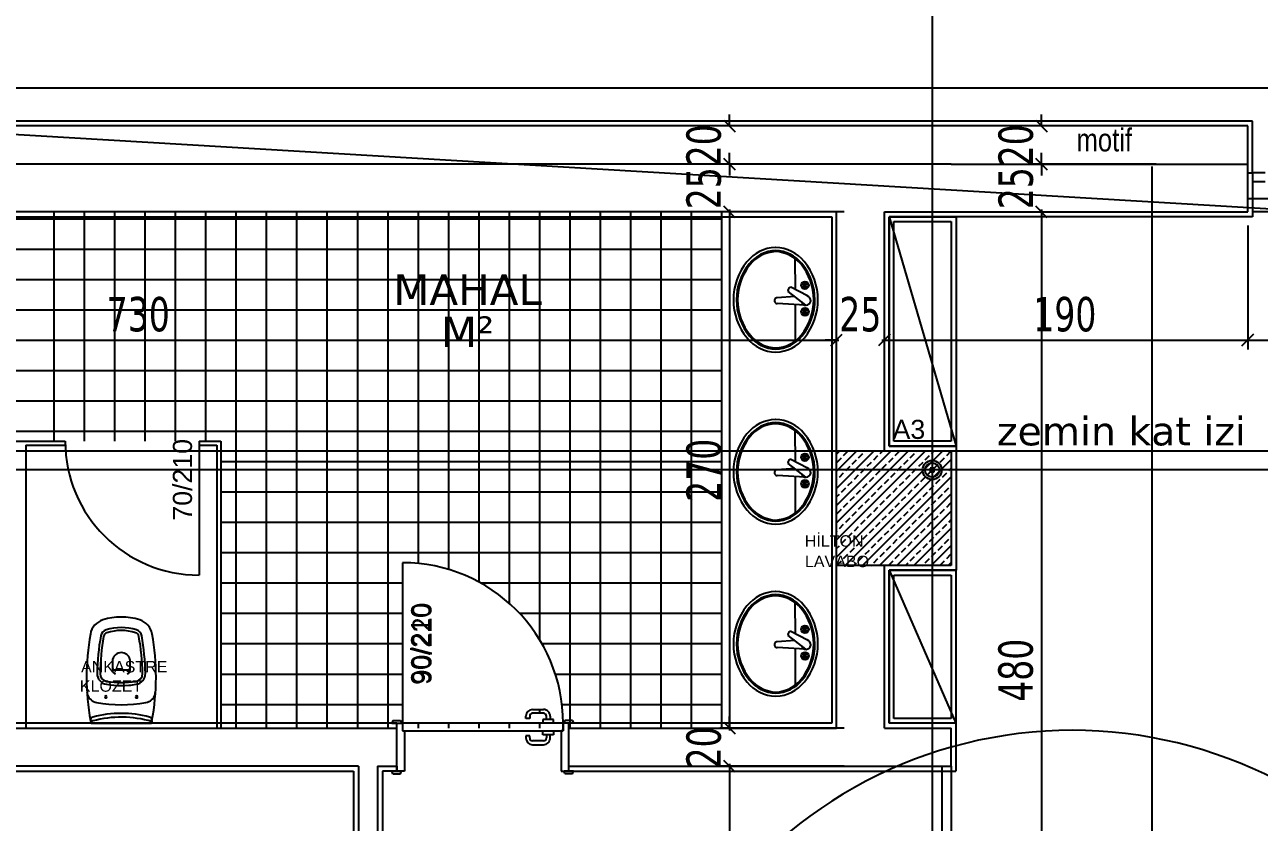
# Model space of a CAD drawing. Header units: millimetres. Extents: x 43168.9 to 43194.6, y -25545.1 to -25543.4.
# Drawn here: x 43177.534 to 43177.6631, y -25543.8768 to -25543.7933 of the extents above; entities that cross this region are included whole.
import ezdxf
from ezdxf.enums import TextEntityAlignment as Align

# ---------------------------------------------------------------- set-up
doc = ezdxf.new("R2010")
doc.units = ezdxf.units.MM
doc.header["$LTSCALE"] = 200
for name, pattern in [('DASHDOT', [1, 0.5, -0.25, 0, -0.25]), ('DASHDOT2', [0.5, 0.25, -0.125, 0, -0.125]), ('HIDDEN2', [0.1875, 0.125, -0.0625])]:
    doc.linetypes.add(name, pattern=pattern)
for name, color, linetype in [('ahsap-mal_sgh', 44, 'Continuous'), ('aks_sgh', 5, 'DASHDOT2'), ('cam_sgh', 1, 'Continuous'), ('dograma_sgh', 43, 'Continuous'), ('duv_sgh', 4, 'Continuous'), ('gor-3_sgh', 191, 'Continuous'), ('gor-4_sgh', 17, 'Continuous'), ('izd.tas.alt_sgh', 214, 'HIDDEN2'), ('kesitcizgisi_sgh', 22, 'Continuous'), ('kolon-b.a_sgh', 6, 'Continuous'), ('olcuic_sgh', 183, 'Continuous'), ('poz_sgh', 12, 'Continuous'), ('siva_sgh', 145, 'Continuous'), ('tarama-betonarme_sgh', 223, 'Continuous'), ('tarama-zemin_sgh', 197, 'Continuous'), ('tefris_sgh', 146, 'Continuous'), ('yapi-yaklasma_sgh', 41, 'DASHDOT'), ('yazi-genel_sgh', 7, 'Continuous'), ('yazi-merdi_sgh', 9, 'Continuous')]:
    doc.layers.add(name, color=color, linetype=linetype)
doc.styles.add('1-200', font='arial.ttf', dxfattribs={"height": 60})
doc.styles.add('dim', font='VERDANA.TTF', dxfattribs={"width": 0.7})
doc.styles.add('text1', font='VERDANA.TTF')
doc.styles.add('text2', font='arial.ttf')

msp = doc.modelspace()

# ---------------------------------------------------------------- hatches: boundary and pattern name
h = msp.add_hatch(color=256)
edge = h.paths.add_edge_path()
edge.add_arc((43177.6288790417, -25543.83991939969), 0.001, 0, 360)
edge = h.paths.add_edge_path(flags=16)
edge.add_arc((43177.6288790417, -25543.83991939969), 0.00075, 0, 360)

# ---------------------------------------------------------------- linework, layer by layer
at = {"color": 0, "linetype": 'ByBlock', "lineweight": -2}
for p, q in [((43177.60708504685, -25543.80331939969), (43177.60828504685, -25543.80451939969)), ((43177.63971962262, -25543.80331939969), (43177.64091962262, -25543.80451939969)), ((43177.60828504685, -25543.80851939969), (43177.60708504685, -25543.80731939969)), ((43177.60708504685, -25543.80731939969), (43177.60828504685, -25543.80851939969)), ((43177.64091962262, -25543.80851939969), (43177.63971962262, -25543.80731939969)), ((43177.63971962262, -25543.80731939969), (43177.64091962262, -25543.80851939969)), ((43177.60828504685, -25543.81351939969), (43177.60708504685, -25543.81231939969)), ((43177.60828504685, -25543.81351939969), (43177.60708504685, -25543.81231939969)), ((43177.64091962262, -25543.81351939969), (43177.63971962262, -25543.81231939969)), ((43177.64091962262, -25543.81351939969), (43177.63971962262, -25543.81231939969)), ((43177.61827904171, -25543.82692160917), (43177.61947904171, -25543.82572160917)), ((43177.61827904171, -25543.82692160917), (43177.61947904171, -25543.82572160917)), ((43177.62447851209, -25543.82572160917), (43177.62327851209, -25543.82692160917)), ((43177.62447851209, -25543.82572160917), (43177.62327851209, -25543.82692160917)), ((43177.66127849217, -25543.82692160917), (43177.66247849217, -25543.82572160917)), ((43177.66247849217, -25543.82572160917), (43177.66127849217, -25543.82692160917)), ((43177.6290790417, -25543.83971939969), (43177.62867904171, -25543.83971939969)), ((43177.62867904171, -25543.83971939969), (43177.62867904171, -25543.84011939969)), ((43177.62894975238, -25543.83984868901), (43177.62880833103, -25543.83999011037)), ((43177.62894975238, -25543.83999011037), (43177.62880833103, -25543.83984868901)), ((43177.6290790417, -25543.84011939969), (43177.6290790417, -25543.83971939969)), ((43177.62867904171, -25543.84011939969), (43177.6290790417, -25543.84011939969)), ((43177.60708504685, -25543.86631939969), (43177.60828504685, -25543.86751939969)), ((43177.60708504685, -25543.86631939969), (43177.60828504685, -25543.86751939969)), ((43177.60828504685, -25543.87151939969), (43177.60708504685, -25543.87031939969)), ((43177.60828504685, -25543.87151939969), (43177.60708504685, -25543.87031939969))]:
    msp.add_line(p, q, dxfattribs=at)
at = {"color": 0}
for p, q in [((43177.61456886913, -25543.82105482806), (43177.61456155071, -25543.81781560509)), ((43177.6145033729, -25543.82176799277), (43177.61268267696, -25543.82189350493)), ((43177.61566369481, -25543.82267447481), (43177.6138258716, -25543.82123768714)), ((43177.61583141184, -25543.82171259138), (43177.61408909859, -25543.82080487576)), ((43177.6155856699, -25543.82267836698), (43177.61268403255, -25543.8224935034)), ((43177.61458094517, -25543.82639982743), (43177.61457239137, -25543.82261381091)), ((43177.61456886913, -25543.83905482806), (43177.61456155071, -25543.83581560509)), ((43177.6145033729, -25543.83976799277), (43177.61268267696, -25543.83989350493)), ((43177.61566369481, -25543.84067447481), (43177.6138258716, -25543.83923768714)), ((43177.61583141184, -25543.83971259138), (43177.61408909859, -25543.83880487576)), ((43177.6155856699, -25543.84067836698), (43177.61268403255, -25543.8404935034)), ((43177.61458094517, -25543.84439982743), (43177.61457239137, -25543.84061381091)), ((43177.61456886913, -25543.85705482806), (43177.61456155071, -25543.85381560509)), ((43177.6145033729, -25543.85776799277), (43177.61268267696, -25543.85789350493)), ((43177.61566369481, -25543.85867447481), (43177.6138258716, -25543.85723768714)), ((43177.61583141184, -25543.85771259138), (43177.61408909859, -25543.85680487576)), ((43177.6155856699, -25543.85867836698), (43177.61268403255, -25543.8584935034)), ((43177.61458094517, -25543.86239982743), (43177.61457239137, -25543.85861381091))]:
    msp.add_line(p, q, dxfattribs=at)
at = {"color": 0, "linetype": 'Continuous'}
for p, q in [((43177.54316762548, -25543.85973623457), (43177.54316762548, -25543.86094583457)), ((43177.54498202548, -25543.85973623457), (43177.54498202548, -25543.86094583457)), ((43177.54316762548, -25543.86084503457), (43177.54498202548, -25543.86084503457)), ((43177.54091216548, -25543.86641015457), (43177.54724481885, -25543.86641015457))]:
    msp.add_line(p, q, dxfattribs=at)
at = {"color": 0}
for centre, radius in [((43177.61557335302, -25543.82058902033), 0.0003999999999999999), ((43177.61557336418, -25543.82059395941), 0.00012439710618346), ((43177.61557963118, -25543.82336781058), 0.0003999999999999999), ((43177.6155835999, -25543.82337272114), 0.00012439710618346), ((43177.61557335302, -25543.83858902033), 0.0003999999999999999), ((43177.61557336418, -25543.83859395941), 0.00012439710618346), ((43177.61557963118, -25543.84136781058), 0.0003999999999999999), ((43177.6155835999, -25543.84137272114), 0.00012439710618346), ((43177.61557335302, -25543.85658902033), 0.0003999999999999999), ((43177.61557336418, -25543.85659395941), 0.00012439710618346), ((43177.61557963118, -25543.85936781058), 0.0003999999999999999), ((43177.6155835999, -25543.85937272114), 0.00012439710618346)]:
    msp.add_circle(centre, radius, dxfattribs=at)
at = {"color": 0, "linetype": 'Continuous', "lineweight": -2}
for radius in [0.001, 0.00075]:
    msp.add_circle((43177.6288790417, -25543.83991939969), radius, dxfattribs=at)
at = {"color": 0}
for centre, radius, start, end in [((43177.61265225047, -25543.82067906822), 0.004049800000000042, 92.34144846815191, 141.0254493116323), ((43177.61236439121, -25543.82067971858), 0.004049800000000196, 39.23344902604195, 87.91744892275713), ((43177.61236439121, -25543.82067971858), 0.004049800000000196, 39.23344902604195, 87.91744892275713), ((43177.61265225047, -25543.82067906822), 0.003729800000000142, 92.34144846815191, 141.0374485130349), ((43177.61265225047, -25543.82067906822), 0.003609800000000368, 92.4144489425547, 141.0414486837131), ((43177.61236439121, -25543.82067971858), 0.003729799999999996, 39.22144891144489, 87.91744892275713), ((43177.61236439121, -25543.82067971858), 0.003609800000000158, 39.21744894451481, 87.84444887202177), ((43177.61439522357, -25543.82210811395), 0.006303700000000025, 140.8924481706946, 180.1294491598119), ((43177.61439522357, -25543.82210811395), 0.005983699999999953, 140.8924481706946, 180.1294491598119), ((43177.61439522357, -25543.82210811395), 0.005863699999999879, 140.8924481706946, 180.1294491598119), ((43177.61062787319, -25543.82211662559), 0.005863680000000023, 0.1294491598119359, 39.36644884608541), ((43177.61062787319, -25543.82211662559), 0.00598367999999993, 0.1294491598119359, 39.36644884608541), ((43177.61062787319, -25543.82211662559), 0.00630367999999993, 0.1294491598119359, 39.36644884608541), ((43177.61537362108, -25543.82070788947), 0.0002299507936827259, 59.99192556043507, 150.5591996478084), ((43177.61568638537, -25543.82039142524), 0.0002299507936863471, 119.6996974594217, 210.6818776873972), ((43177.61545942897, -25543.82039193801), 0.0002299507936865124, 329.5770206721867, 60.55920055542649), ((43177.61577362005, -25543.82070698575), 0.0002299507936834118, 29.6996983647158, 120.2669726766437), ((43177.61410378835, -25543.82111026008), 0.0003057374255369491, 92.75394875847647, 204.6318366495053), ((43177.61537310831, -25543.82048093307), 0.0002299507936830513, 209.6996983647158, 299.1727794599041), ((43177.61568011333, -25543.82218672309), 0.0005000000000000007, 194.2419070007854, 73.73305435689988), ((43177.61568728909, -25543.82079142422), 0.0002299507936839769, 151.504049280144, 240.5592005554265), ((43177.61546033269, -25543.82079193699), 0.0002299507936837746, 299.6996974594217, 28.75484834267048), ((43177.61577310729, -25543.82048002935), 0.0002299507936838005, 241.0861183972154, 330.5591996478084), ((43177.61439522357, -25543.82210811395), 0.006303680000000212, 180.1294491598119, 219.3664488460854), ((43177.61439522357, -25543.82210811395), 0.006303680000000212, 180.1294491598119, 219.3664488460854), ((43177.61439522357, -25543.82210811395), 0.00598367999999993, 180.1294491598119, 219.3664488460854), ((43177.61439522357, -25543.82210811395), 0.005863680000000023, 180.1294491598119, 219.3664488460854), ((43177.61268335475, -25543.82219350417), 0.0002999999999999998, 90.12944811996509, 270.1294481199652), ((43177.61062787319, -25543.82211662559), 0.005863680000000021, 320.8924481706946, 0.1294491598119359), ((43177.61062787319, -25543.82211662559), 0.005983680000000094, 320.8924481706946, 0.1294491598119359), ((43177.61569267383, -25543.82317477208), 0.0002299507936846747, 119.6996974594217, 208.7548483426704), ((43177.61062787319, -25543.82211662559), 0.0063036799999998, 320.8924481706946, 0.1294491598119359), ((43177.61546571743, -25543.82317528485), 0.0002299507936848985, 331.504049280144, 60.55920055542649), ((43177.61537989924, -25543.82348667972), 0.0002299507936829976, 61.08611839721542, 150.5591996478084), ((43177.61537938647, -25543.82325972332), 0.000229950793684276, 209.6996983647158, 300.2669726766437), ((43177.61569357755, -25543.82357477106), 0.0002299507936844641, 149.5770206721868, 240.5592005554265), ((43177.61546662115, -25543.82357528383), 0.0002299507936846248, 299.6996974594217, 30.68187768739717), ((43177.61577938545, -25543.8232588196), 0.0002299507936852562, 239.991925560435, 330.5591996478084), ((43177.61577989822, -25543.823485776), 0.0002299507936828297, 29.6996983647158, 119.1727794599041), ((43177.61265872556, -25543.82354502091), 0.004049800000000196, 219.2334490260419, 267.9174489227572), ((43177.61265872556, -25543.82354502091), 0.004049800000000196, 219.2334490260419, 267.9174489227572), ((43177.61265872556, -25543.82354502091), 0.003729799999999996, 219.2214489114449, 267.9174489227572), ((43177.61265872556, -25543.82354502091), 0.003609800000000158, 219.2174489445148, 267.8444488720218), ((43177.61237086629, -25543.82354567127), 0.003609800000000086, 272.4144489425547, 321.0414486837131), ((43177.61237086629, -25543.82354567127), 0.003729800000000142, 272.3414484681519, 321.0374485130349), ((43177.61237086629, -25543.82354567127), 0.004049800000000324, 272.3414484681519, 321.0254493116323), ((43177.61237086629, -25543.82354567127), 0.004049800000000324, 272.3414484681519, 321.0254493116323), ((43177.61265225047, -25543.83867906822), 0.004049800000000042, 92.34144846815191, 141.0254493116323), ((43177.61236439121, -25543.83867971858), 0.004049800000000196, 39.23344902604195, 87.91744892275713), ((43177.61236439121, -25543.83867971858), 0.004049800000000196, 39.23344902604195, 87.91744892275713), ((43177.61265225047, -25543.83867906822), 0.003729800000000142, 92.34144846815191, 141.0374485130349), ((43177.61265225047, -25543.83867906822), 0.003609800000000368, 92.4144489425547, 141.0414486837131), ((43177.61236439121, -25543.83867971858), 0.003729799999999996, 39.22144891144489, 87.91744892275713), ((43177.61236439121, -25543.83867971858), 0.003609800000000158, 39.21744894451481, 87.84444887202177), ((43177.61439522357, -25543.84010811395), 0.006303700000000025, 140.8924481706946, 180.1294491598119), ((43177.61439522357, -25543.84010811395), 0.005983699999999953, 140.8924481706946, 180.1294491598119), ((43177.61439522357, -25543.84010811395), 0.005863699999999879, 140.8924481706946, 180.1294491598119), ((43177.61062787319, -25543.84011662559), 0.005863680000000023, 0.1294491598119359, 39.36644884608541), ((43177.61062787319, -25543.84011662559), 0.00598367999999993, 0.1294491598119359, 39.36644884608541), ((43177.61062787319, -25543.84011662559), 0.00630367999999993, 0.1294491598119359, 39.36644884608541), ((43177.61537362108, -25543.83870788947), 0.0002299507936827259, 59.99192556043507, 150.5591996478084), ((43177.61537310831, -25543.83848093307), 0.0002299507936830513, 209.6996983647158, 299.1727794599041), ((43177.61568638537, -25543.83839142524), 0.0002299507936863471, 119.6996974594217, 210.6818776873972), ((43177.61545942897, -25543.83839193801), 0.0002299507936865124, 329.5770206721867, 60.55920055542649), ((43177.61577362005, -25543.83870698575), 0.0002299507936834118, 29.6996983647158, 120.2669726766437), ((43177.61577310729, -25543.83848002935), 0.0002299507936838005, 241.0861183972154, 330.5591996478084), ((43177.61268335475, -25543.84019350417), 0.0002999999999999998, 90.12944811996509, 270.1294481199652), ((43177.61410378835, -25543.83911026008), 0.0003057374255369491, 92.75394875847647, 204.6318366495053), ((43177.61568011333, -25543.84018672309), 0.0005000000000000007, 194.2419070007854, 73.73305435689988), ((43177.61568728909, -25543.83879142422), 0.0002299507936839769, 151.504049280144, 240.5592005554265), ((43177.61546033269, -25543.83879193699), 0.0002299507936837746, 299.6996974594217, 28.75484834267048), ((43177.61439522357, -25543.84010811395), 0.006303680000000212, 180.1294491598119, 219.3664488460854), ((43177.61439522357, -25543.84010811395), 0.006303680000000212, 180.1294491598119, 219.3664488460854), ((43177.61439522357, -25543.84010811395), 0.00598367999999993, 180.1294491598119, 219.3664488460854), ((43177.61439522357, -25543.84010811395), 0.005863680000000023, 180.1294491598119, 219.3664488460854), ((43177.61062787319, -25543.84011662559), 0.005863680000000021, 320.8924481706946, 0.1294491598119359), ((43177.61062787319, -25543.84011662559), 0.005983680000000094, 320.8924481706946, 0.1294491598119359), ((43177.61569267383, -25543.84117477208), 0.0002299507936846747, 119.6996974594217, 208.7548483426704), ((43177.61062787319, -25543.84011662559), 0.0063036799999998, 320.8924481706946, 0.1294491598119359), ((43177.61546571743, -25543.84117528485), 0.0002299507936848985, 331.504049280144, 60.55920055542649), ((43177.61537989924, -25543.84148667972), 0.0002299507936829976, 61.08611839721542, 150.5591996478084), ((43177.61537938647, -25543.84125972332), 0.000229950793684276, 209.6996983647158, 300.2669726766437), ((43177.61569357755, -25543.84157477106), 0.0002299507936844641, 149.5770206721868, 240.5592005554265), ((43177.61546662115, -25543.84157528383), 0.0002299507936846248, 299.6996974594217, 30.68187768739717), ((43177.61577938545, -25543.8412588196), 0.0002299507936852562, 239.991925560435, 330.5591996478084), ((43177.61577989822, -25543.841485776), 0.0002299507936828297, 29.6996983647158, 119.1727794599041), ((43177.61265872556, -25543.84154502091), 0.004049800000000196, 219.2334490260419, 267.9174489227572), ((43177.61265872556, -25543.84154502091), 0.004049800000000196, 219.2334490260419, 267.9174489227572), ((43177.61265872556, -25543.84154502091), 0.003729799999999996, 219.2214489114449, 267.9174489227572), ((43177.61265872556, -25543.84154502091), 0.003609800000000158, 219.2174489445148, 267.8444488720218), ((43177.61237086629, -25543.84154567127), 0.003609800000000086, 272.4144489425547, 321.0414486837131), ((43177.61237086629, -25543.84154567127), 0.003729800000000142, 272.3414484681519, 321.0374485130349), ((43177.61237086629, -25543.84154567127), 0.004049800000000324, 272.3414484681519, 321.0254493116323), ((43177.61237086629, -25543.84154567127), 0.004049800000000324, 272.3414484681519, 321.0254493116323), ((43177.61265225047, -25543.85667906822), 0.004049800000000042, 92.34144846815191, 141.0254493116323), ((43177.61236439121, -25543.85667971858), 0.004049800000000196, 39.23344902604195, 87.91744892275713), ((43177.61236439121, -25543.85667971858), 0.004049800000000196, 39.23344902604195, 87.91744892275713), ((43177.61265225047, -25543.85667906822), 0.003729800000000142, 92.34144846815191, 141.0374485130349), ((43177.61265225047, -25543.85667906822), 0.003609800000000368, 92.4144489425547, 141.0414486837131), ((43177.61236439121, -25543.85667971858), 0.003729799999999996, 39.22144891144489, 87.91744892275713), ((43177.61236439121, -25543.85667971858), 0.003609800000000158, 39.21744894451481, 87.84444887202177), ((43177.61062787319, -25543.85811662559), 0.00630367999999993, 0.1294491598119359, 39.36644884608541), ((43177.61439522357, -25543.85810811395), 0.006303700000000025, 140.8924481706946, 180.1294491598119), ((43177.61439522357, -25543.85810811395), 0.005983699999999953, 140.8924481706946, 180.1294491598119), ((43177.61439522357, -25543.85810811395), 0.005863699999999879, 140.8924481706946, 180.1294491598119), ((43177.61062787319, -25543.85811662559), 0.005863680000000023, 0.1294491598119359, 39.36644884608541), ((43177.61062787319, -25543.85811662559), 0.00598367999999993, 0.1294491598119359, 39.36644884608541), ((43177.61537362108, -25543.85670788947), 0.0002299507936827259, 59.99192556043507, 150.5591996478084), ((43177.61537310831, -25543.85648093307), 0.0002299507936830513, 209.6996983647158, 299.1727794599041), ((43177.61568638537, -25543.85639142524), 0.0002299507936863471, 119.6996974594217, 210.6818776873972), ((43177.61568728909, -25543.85679142422), 0.0002299507936839769, 151.504049280144, 240.5592005554265), ((43177.61545942897, -25543.85639193801), 0.0002299507936865124, 329.5770206721867, 60.55920055542649), ((43177.61546033269, -25543.85679193699), 0.0002299507936837746, 299.6996974594217, 28.75484834267048), ((43177.61577362005, -25543.85670698575), 0.0002299507936834118, 29.6996983647158, 120.2669726766437), ((43177.61577310729, -25543.85648002935), 0.0002299507936838005, 241.0861183972154, 330.5591996478084), ((43177.61268335475, -25543.85819350417), 0.0002999999999999998, 90.12944811996509, 270.1294481199652), ((43177.61410378835, -25543.85711026008), 0.0003057374255369491, 92.75394875847647, 204.6318366495053), ((43177.61568011333, -25543.85818672309), 0.0005000000000000007, 194.2419070007854, 73.73305435689988), ((43177.61439522357, -25543.85810811395), 0.006303680000000212, 180.1294491598119, 219.3664488460854), ((43177.61439522357, -25543.85810811395), 0.006303680000000212, 180.1294491598119, 219.3664488460854), ((43177.61439522357, -25543.85810811395), 0.00598367999999993, 180.1294491598119, 219.3664488460854), ((43177.61439522357, -25543.85810811395), 0.005863680000000023, 180.1294491598119, 219.3664488460854), ((43177.61062787319, -25543.85811662559), 0.005863680000000021, 320.8924481706946, 0.1294491598119359), ((43177.61537989924, -25543.85948667972), 0.0002299507936829976, 61.08611839721542, 150.5591996478084), ((43177.61062787319, -25543.85811662559), 0.005983680000000094, 320.8924481706946, 0.1294491598119359), ((43177.61569267383, -25543.85917477208), 0.0002299507936846747, 119.6996974594217, 208.7548483426704), ((43177.61062787319, -25543.85811662559), 0.0063036799999998, 320.8924481706946, 0.1294491598119359), ((43177.61546571743, -25543.85917528485), 0.0002299507936848985, 331.504049280144, 60.55920055542649), ((43177.61577989822, -25543.859485776), 0.0002299507936828297, 29.6996983647158, 119.1727794599041), ((43177.61537938647, -25543.85925972332), 0.000229950793684276, 209.6996983647158, 300.2669726766437), ((43177.61569357755, -25543.85957477106), 0.0002299507936844641, 149.5770206721868, 240.5592005554265), ((43177.61546662115, -25543.85957528383), 0.0002299507936846248, 299.6996974594217, 30.68187768739717), ((43177.61577938545, -25543.8592588196), 0.0002299507936852562, 239.991925560435, 330.5591996478084), ((43177.61265872556, -25543.85954502091), 0.003609800000000158, 219.2174489445148, 267.8444488720218), ((43177.61237086629, -25543.85954567127), 0.003609800000000086, 272.4144489425547, 321.0414486837131), ((43177.61265872556, -25543.85954502091), 0.004049800000000196, 219.2334490260419, 267.9174489227572), ((43177.61265872556, -25543.85954502091), 0.004049800000000196, 219.2334490260419, 267.9174489227572), ((43177.61265872556, -25543.85954502091), 0.003729799999999996, 219.2214489114449, 267.9174489227572), ((43177.61237086629, -25543.85954567127), 0.003729800000000142, 272.3414484681519, 321.0374485130349), ((43177.61237086629, -25543.85954567127), 0.004049800000000324, 272.3414484681519, 321.0254493116323), ((43177.61237086629, -25543.85954567127), 0.004049800000000324, 272.3414484681519, 321.0254493116323)]:
    msp.add_arc(centre, radius, start, end, dxfattribs=at)
at = {"color": 0, "linetype": 'Continuous'}
for centre, radius, start, end in [((43177.54407482548, -25543.86165249457), 0.006351460000000001, 72.3488296842807, 107.6511703157193), ((43177.54272966548, -25543.85742509457), 0.0019152, 107.6511703157193, 169.7388938313445), ((43177.54272966548, -25543.85742509457), 0.0008064000000000001, 107.6511703157193, 169.7388938313445), ((43177.54407482548, -25543.86165249457), 0.005242660000000001, 72.3488296842807, 107.6511703157193), ((43177.54542000548, -25543.85742509457), 0.0008064000000000001, 10.26110616865548, 72.3488296842807), ((43177.54542000548, -25543.85742509457), 0.0019152, 10.26110616865548, 72.3488296842807), ((43177.56568602548, -25543.86158087457), 0.02524468, 169.7388938313445, 190.4550879234587), ((43177.56568602548, -25543.86158087457), 0.02413588000000001, 169.7388938313445, 179.1167887146018), ((43177.56568602548, -25543.86158087457), 0.02383348, 169.7388938313445, 179.1167887146018), ((43177.54272966548, -25543.85742509457), 0.000504, 107.6511703157193, 169.7388938313445), ((43177.54407482548, -25543.86165249457), 0.00494026, 72.3488296842807, 107.6511703157193), ((43177.54542000548, -25543.85742509457), 0.000504, 10.26110616865548, 72.3488296842807), ((43177.52246364548, -25543.86158087457), 0.02383348, 0.8832112853981974, 10.26110616865548), ((43177.52246364548, -25543.86158087457), 0.02413588000000001, 0.8832112853981974, 10.26110616865548), ((43177.52246364548, -25543.86158087457), 0.02524468, 349.5449120765413, 10.26110616865548), ((43177.54407482548, -25543.85996663457), 0.000936, 14.250033162787, 165.749966837213), ((43177.54268182549, -25543.86122623457), 0.00112896, 179.1167887146018, 261.5721288573596), ((43177.54268182549, -25543.86122623457), 0.00082656, 179.1167887146018, 261.5721288573596), ((43177.54336922548, -25543.86064343457), 0.0002016, 180, 270), ((43177.54347002548, -25543.86094583457), 0.0003024, 180, 270), ((43177.54467962548, -25543.86094583457), 0.0003024, 270, 0), ((43177.54478042548, -25543.86064343457), 0.0002016, 270, 0), ((43177.54546782548, -25543.86122623457), 0.00082656, 278.4278711426404, 0.8832112853981974), ((43177.54546782548, -25543.86122623457), 0.00112896, 278.4278711426404, 0.8832112853981974), ((43177.54407482548, -25543.85182449457), 0.01063334, 261.5721288573596, 278.4278711426404), ((43177.54407482548, -25543.85182449457), 0.01033094, 261.5721288573596, 278.4278711426404), ((43177.54207266548, -25543.86294443457), 0.00159678, 187.8829391510027, 197.8230578895351), ((43177.54170408548, -25543.86306295457), 0.0012096, 197.8230578895351, 260.2937211705449), ((43177.54407482548, -25543.84920263457), 0.0152712, 260.2937211705449, 279.7147820364132), ((43177.54246202549, -25543.86366743457), 0.000105, 0, 180), ((43177.54246202549, -25543.86366743457), 0.000105, 180, 0), ((43177.54568452548, -25543.86366743457), 0.000105, 0, 180), ((43177.54568452548, -25543.86366743457), 0.000105, 180, 0), ((43177.54644764548, -25543.86306259457), 0.0012096, 279.7147820364132, 343.5794602278623), ((43177.54611120548, -25543.86296345457), 0.00156034, 343.5794602278623, 352.6360440278248), ((43177.54407482548, -25543.87692263457), 0.0115416, 75.11196512622318, 104.8880348737768), ((43177.54119748548, -25543.86609971457), 0.0003427200000000001, 104.8880348737768, 190.4550879234587), ((43177.5439515057, -25543.86564777685), 0.003133497843446896, 189.4432842341837, 194.0813480426066), ((43177.54115408548, -25543.86641015457), 0.00024192, 104.9799564708002, 180), ((43177.54407482548, -25543.87732583457), 0.0115416, 73.90120007865391, 104.9799564708002), ((43177.54695216548, -25543.86609971457), 0.0003427200000000001, 349.5449120765413, 75.11196512622318), ((43177.54703872548, -25543.86638603457), 0.0002074999999995732, 353.3247924130553, 73.11128217804732), ((43177.55493240587, -25543.86765633779), 0.007787937268195099, 168.9367709064706, 170.7922601701281)]:
    msp.add_arc(centre, radius, start, end, dxfattribs=at)
msp.add_arc((43177.64353268655, -25543.91362081124), 0.04646279958145764, 43.69081075957916, 153.6908114040798)
at = {"layer": 'ahsap-mal_sgh'}
for p, q in [((43177.53181163273, -25543.83691939969), (43177.53821163272, -25543.83691939969)), ((43177.53407849216, -25543.83731939969), (43177.53407849216, -25543.86691939969)), ((43177.53407849216, -25543.83731939969), (43177.53821734818, -25543.83731939969)), ((43177.55221163273, -25543.83691939969), (43177.55447849217, -25543.83691939969)), ((43177.55221163273, -25543.83691939969), (43177.55221163273, -25543.85091939969)), ((43177.55221163273, -25543.83731939969), (43177.55407849217, -25543.83731939969)), ((43177.55407849217, -25543.83731939969), (43177.55407849217, -25543.86691939969)), ((43177.55447849217, -25543.83691939969), (43177.55447849217, -25543.86691939969))]:
    msp.add_line(p, q, dxfattribs=at)
msp.add_arc((43177.55221163273, -25543.83691939969), 0.014, 180, 270, dxfattribs=at)
at = {"layer": 'aks_sgh'}
for p, q in [((43177.6288790417, -25543.74091939969), (43177.6288790417, -25544.60991939969)), ((43178.16687959124, -25543.83991939969), (43177.36487849217, -25543.83991939969))]:
    msp.add_line(p, q, dxfattribs=at)
at = {"layer": 'cam_sgh'}
for p, q in [((43177.62987904171, -25543.87091939969), (43177.62987904171, -25543.88491015457)), ((43177.6308790417, -25543.87091939969), (43177.6308790417, -25543.88491015457))]:
    msp.add_line(p, q, dxfattribs=at)
at = {"layer": 'dograma_sgh'}
for p, q in [((43177.66187849217, -25543.81155439969), (43177.66187849217, -25543.80882439969)), ((43177.66187849217, -25543.80882439969), (43177.66236849217, -25543.80882439969)), ((43177.66369849216, -25543.80882439969), (43177.66236849217, -25543.80882439969)), ((43177.66236849217, -25543.80882439969), (43177.66236849217, -25543.80973439969)), ((43177.66236849217, -25543.80882439969), (43177.66236849217, -25543.81155439969)), ((43177.66236849217, -25543.80973439969), (43177.66369849216, -25543.80973439969)), ((43177.66236849217, -25543.81155439969), (43177.66187849217, -25543.81155439969)), ((43177.58638904158, -25543.86591940038), (43177.58638904151, -25543.86567940038)), ((43177.58678904151, -25543.86567940028), (43177.58678904158, -25543.86591940028)), ((43177.58708904134, -25543.8649794002), (43177.58822904134, -25543.86497939991)), ((43177.58822904144, -25543.86537939991), (43177.58708904144, -25543.8653794002)), ((43177.5885290416, -25543.86601939983), (43177.58852904151, -25543.86567939983)), ((43177.58892904151, -25543.86567939973), (43177.5889290416, -25543.86601939973)), ((43177.57247904171, -25543.86611939969), (43177.5723790417, -25543.86641939969)), ((43177.5723790417, -25543.86641939969), (43177.57337904171, -25543.86641939969)), ((43177.57247904171, -25543.86611939969), (43177.5732790417, -25543.86611939969)), ((43177.57287904171, -25543.87141939969), (43177.57287904171, -25543.86641939969)), ((43177.57287904171, -25543.86641939969), (43177.5734790417, -25543.86641939969)), ((43177.5732790417, -25543.86611939969), (43177.57337904171, -25543.86641939969)), ((43177.5902790417, -25543.86641939969), (43177.5734790417, -25543.86641939969)), ((43177.5734790417, -25543.86641939969), (43177.5734790417, -25543.86721939969)), ((43177.5734790417, -25543.86641939969), (43177.5734790417, -25543.86671939969)), ((43177.5734790417, -25543.86671939969), (43177.5734790417, -25543.86721939969)), ((43177.58678904158, -25543.86591940028), (43177.58638904158, -25543.86591940038)), ((43177.5892790416, -25543.86601939964), (43177.5881790416, -25543.86601939992)), ((43177.5881790416, -25543.86601939992), (43177.5881790417, -25543.86641939991)), ((43177.58927904171, -25543.86641939962), (43177.5892790416, -25543.86601939964)), ((43177.5902790417, -25543.86721939969), (43177.5902790417, -25543.86641939969)), ((43177.5908790417, -25543.86641939969), (43177.5902790417, -25543.86641939969)), ((43177.5902790417, -25543.86641939969), (43177.5902790417, -25543.86671939969)), ((43177.5902790417, -25543.86671939969), (43177.5902790417, -25543.86721939969)), ((43177.5904790417, -25543.86611939969), (43177.59037904171, -25543.86641939969)), ((43177.5913790417, -25543.86641939969), (43177.59037904171, -25543.86641939969)), ((43177.59127904171, -25543.86611939969), (43177.5904790417, -25543.86611939969)), ((43177.5908790417, -25543.87141939969), (43177.5908790417, -25543.86641939969)), ((43177.59127904171, -25543.86611939969), (43177.5913790417, -25543.86641939969)), ((43177.5734790417, -25543.86721939969), (43177.5902790417, -25543.86721939969)), ((43177.5734790417, -25543.86721939969), (43177.57367904171, -25543.86721939969)), ((43177.57367904171, -25543.86721939969), (43177.57367904171, -25543.87141939969)), ((43177.58678904158, -25543.8677193991), (43177.58638904158, -25543.86771939899)), ((43177.58638904158, -25543.86771939899), (43177.58638904151, -25543.86795939899)), ((43177.58678904151, -25543.8679593991), (43177.58678904158, -25543.8677193991)), ((43177.58822904144, -25543.86825939947), (43177.58708904144, -25543.86825939918)), ((43177.5881790416, -25543.86761939946), (43177.5881790417, -25543.86721939946)), ((43177.5892790416, -25543.86761939974), (43177.5881790416, -25543.86761939946)), ((43177.5885290416, -25543.86761939955), (43177.58852904151, -25543.86795939955)), ((43177.58892904151, -25543.86795939965), (43177.5889290416, -25543.86761939965)), ((43177.58927904171, -25543.86721939976), (43177.5892790416, -25543.86761939974)), ((43177.5902790417, -25543.86721939969), (43177.59007904171, -25543.86721939969)), ((43177.59007904171, -25543.86721939969), (43177.59007904171, -25543.87141939969)), ((43177.58708904134, -25543.86865939918), (43177.58822904134, -25543.86865939947)), ((43177.57247904171, -25543.87171939969), (43177.5723790417, -25543.87141939969)), ((43177.5723790417, -25543.87141939969), (43177.57337904171, -25543.87141939969)), ((43177.57247904171, -25543.87171939969), (43177.5732790417, -25543.87171939969)), ((43177.57367904171, -25543.87141939969), (43177.57287904171, -25543.87141939969)), ((43177.5732790417, -25543.87171939969), (43177.57337904171, -25543.87141939969)), ((43177.59007904171, -25543.87141939969), (43177.5908790417, -25543.87141939969)), ((43177.5904790417, -25543.87171939969), (43177.59037904171, -25543.87141939969)), ((43177.5913790417, -25543.87141939969), (43177.59037904171, -25543.87141939969)), ((43177.59127904171, -25543.87171939969), (43177.5904790417, -25543.87171939969)), ((43177.59127904171, -25543.87171939969), (43177.5913790417, -25543.87141939969))]:
    msp.add_line(p, q, dxfattribs=at)
at = {"layer": 'dograma_sgh', "color": 145}
msp.add_line((43177.5734790417, -25543.84961939969), (43177.5734790417, -25543.86641939969), dxfattribs=at)
msp.add_arc((43177.5734790417, -25543.86641939969), 0.0168, 0, 90, dxfattribs=at)
at = {"layer": 'dograma_sgh'}
for centre, radius, start, end in [((43177.58708904151, -25543.8656794002), 0.0007, 90.00001459085833, 180.0000145908581), ((43177.58708904151, -25543.8656794002), 0.0003, 90.00001459085833, 180.0000145908581), ((43177.58822904151, -25543.86567939991), 0.0007, 1.459085805009095e-05, 90.00001459085833), ((43177.58822904151, -25543.86567939991), 0.0003, 1.459085805009095e-05, 90.00001459085833), ((43177.58708904151, -25543.86795939918), 0.0007, 179.9999854091419, 269.9999854091417), ((43177.58708904151, -25543.86795939918), 0.0003, 179.9999854091419, 269.9999854091417), ((43177.58822904151, -25543.86795939947), 0.0003, 269.9999854091417, 359.9999854091419), ((43177.58822904151, -25543.86795939947), 0.0007, 269.9999854091417, 359.9999854091419)]:
    msp.add_arc(centre, radius, start, end, dxfattribs=at)
at = {"layer": 'duv_sgh'}
for p, q in [((43177.66187849217, -25543.80391939969), (43177.44387849217, -25543.80391939969)), ((43177.66187849217, -25543.81291939969), (43177.66187849217, -25543.80391939969)), ((43177.6308790417, -25543.80791939969), (43177.44387849217, -25543.80791939969)), ((43177.63087849216, -25543.80791939969), (43177.66187849217, -25543.80791939969)), ((43177.61887904171, -25543.81291939969), (43177.44987849217, -25543.81291939969)), ((43177.61887904171, -25543.83791939969), (43177.61887904171, -25543.81291939969)), ((43177.62387849217, -25543.81291939969), (43177.66187849217, -25543.81291939969)), ((43177.6238790417, -25543.83791939969), (43177.6238790417, -25543.81291939969)), ((43177.61887904171, -25543.86691939969), (43177.61887904171, -25543.84991939969)), ((43177.6238790417, -25543.86691939969), (43177.6238790417, -25543.84991939969)), ((43177.45287849216, -25543.86691939969), (43177.57287904171, -25543.86691939969)), ((43177.57287904171, -25543.87141939969), (43177.57287904171, -25543.86641939969)), ((43177.5908790417, -25543.87141939969), (43177.5908790417, -25543.86641939969)), ((43177.5908790417, -25543.86691939969), (43177.61887904171, -25543.86691939969)), ((43177.6238790417, -25543.86691939969), (43177.6308790417, -25543.86691939969)), ((43177.6308790417, -25543.87091939969), (43177.6308790417, -25543.86691939969)), ((43177.56887849217, -25543.87091939969), (43177.44887849216, -25543.87092864481)), ((43177.56887849217, -25543.87091939969), (43177.56887849217, -25543.95991939969)), ((43177.57087849217, -25543.87091939969), (43177.57087849217, -25543.95991939969)), ((43177.5708790417, -25543.87091939969), (43177.57287904171, -25543.87091939969)), ((43177.5908790417, -25543.87091939969), (43177.6308790417, -25543.87091939969))]:
    msp.add_line(p, q, dxfattribs=at)
at = {"layer": 'gor-3_sgh'}
msp.add_line((43177.6068790417, -25543.86691939969), (43177.6068790417, -25543.81291939969), dxfattribs=at)
at = {"layer": 'gor-4_sgh'}
for p, q in [((43177.43987849217, -25543.79991939969), (43177.76587849217, -25543.79991939969)), ((43177.70921349217, -25543.81155439969), (43177.66236849217, -25543.81155439969)), ((43177.73287849216, -25543.81291939969), (43177.66236849217, -25543.81291939969))]:
    msp.add_line(p, q, dxfattribs=at)
at = {"layer": 'izd.tas.alt_sgh'}
msp.add_line((43177.4438790417, -25543.83791939969), (43178.08787959124, -25543.83791939969), dxfattribs=at)
at = {"layer": 'kesitcizgisi_sgh', "linetype": 'DASHDOT'}
msp.add_line((43177.6518790417, -25544.61378828315), (43177.6518790417, -25543.80816399714), dxfattribs=at)
at = {"layer": 'kolon-b.a_sgh'}
for p, q in [((43177.61887904171, -25543.83791939969), (43177.6308790417, -25543.83791939969)), ((43177.61887904171, -25543.84991939969), (43177.61887904171, -25543.83791939969)), ((43177.6308790417, -25543.83791939969), (43177.6308790417, -25543.84991939969)), ((43177.6308790417, -25543.84991939969), (43177.61887904171, -25543.84991939969))]:
    msp.add_line(p, q, dxfattribs=at)
at = {"layer": 'olcuic_sgh'}
for p, q in [((43177.60768504685, -25543.80391939969), (43177.60768504685, -25543.80271939969)), ((43177.64031962262, -25543.80391939969), (43177.64031962262, -25543.80271939969)), ((43177.61968504686, -25543.80391939969), (43177.60668504686, -25543.80391939969)), ((43177.65231962262, -25543.80391939969), (43177.63931962262, -25543.80391939969)), ((43177.60768504685, -25543.80791939969), (43177.60768504685, -25543.80671939969)), ((43177.64031962262, -25543.80791939969), (43177.64031962262, -25543.80671939969)), ((43177.61968504686, -25543.80791939969), (43177.60668504686, -25543.80791939969)), ((43177.61968504686, -25543.80791939969), (43177.60668504686, -25543.80791939969)), ((43177.60768504685, -25543.80791939969), (43177.60768504685, -25543.80911939969)), ((43177.65231962262, -25543.80791939969), (43177.63931962262, -25543.80791939969)), ((43177.65231962262, -25543.80791939969), (43177.63931962262, -25543.80791939969)), ((43177.64031962262, -25543.80791939969), (43177.64031962262, -25543.80911939969)), ((43177.60768504685, -25543.81266939969), (43177.60768504685, -25543.86716939969)), ((43177.64031962262, -25543.81266939969), (43177.64031962262, -25543.90916015457)), ((43177.61968504686, -25543.81291939969), (43177.60668504686, -25543.81291939969)), ((43177.61968504686, -25543.81291939969), (43177.60668504686, -25543.81291939969)), ((43177.60768504685, -25543.81291939969), (43177.60768504685, -25543.81411939969)), ((43177.6328790417, -25543.81291939969), (43177.64131962262, -25543.81291939969)), ((43177.6328790417, -25543.81291939969), (43177.64131962262, -25543.81291939969)), ((43177.64031962262, -25543.81291939969), (43177.64031962262, -25543.81411939969)), ((43177.66187849217, -25543.81432160917), (43177.66187849217, -25543.82732160917)), ((43177.66187849217, -25543.81432160917), (43177.66187849217, -25543.82732160917)), ((43177.61887904171, -25543.82691939969), (43177.61887904171, -25543.82532160917)), ((43177.61887904171, -25543.82691939969), (43177.61887904171, -25543.82532160917)), ((43177.62387851209, -25543.82691936659), (43177.62387851209, -25543.82532160917)), ((43177.62387851209, -25543.82691936659), (43177.62387851209, -25543.82532160917)), ((43177.47262849216, -25543.82632160917), (43177.6191290417, -25543.82632160917)), ((43177.61887904171, -25543.82632160917), (43177.6176790417, -25543.82632160917)), ((43177.62362851209, -25543.82632160917), (43177.66212849216, -25543.82632160917)), ((43177.62387851209, -25543.82632160917), (43177.62507851209, -25543.82632160917)), ((43177.66162849217, -25543.82632160917), (43177.73412849216, -25543.82632160917)), ((43177.60768504685, -25543.86691939969), (43177.60768504685, -25543.86571939969)), ((43177.61968504686, -25543.86691939969), (43177.60668504686, -25543.86691939969)), ((43177.61968504686, -25543.86691939969), (43177.60668504686, -25543.86691939969)), ((43177.60768504685, -25543.87066939969), (43177.60768504685, -25544.54616939969)), ((43177.61968504686, -25543.87091939969), (43177.60668504686, -25543.87091939969)), ((43177.61968504686, -25543.87091939969), (43177.60668504686, -25543.87091939969)), ((43177.60768504685, -25543.87091939969), (43177.60768504685, -25543.87211939969))]:
    msp.add_line(p, q, dxfattribs=at)
at = {"layer": 'siva_sgh'}
for p, q in [((43177.66236849217, -25543.80341939969), (43177.4433790417, -25543.80341939969)), ((43177.66236849217, -25543.80882439969), (43177.66236849217, -25543.80341939969)), ((43177.66236849217, -25543.81155439969), (43177.66236849217, -25543.81291939969)), ((43177.47337849216, -25543.81341939969), (43177.61837849217, -25543.81341939969)), ((43177.61837849217, -25543.81341939969), (43177.61837849217, -25543.86641015457)), ((43177.66236849217, -25543.81341939969), (43177.62436849216, -25543.81341939969)), ((43177.62436849216, -25543.81341939969), (43177.62436849216, -25543.83741015457)), ((43177.66236849217, -25543.81291939969), (43177.66236849217, -25543.81341939969)), ((43177.62437849217, -25543.83741015457), (43177.63137849217, -25543.83741015457)), ((43177.63137849217, -25543.83741015457), (43177.63137849217, -25543.85041015457)), ((43177.62436849216, -25543.85041015457), (43177.62436849216, -25543.86641015457)), ((43177.63137849217, -25543.85041015457), (43177.62437849217, -25543.85041015457)), ((43177.57287904171, -25543.86641015457), (43177.45337849217, -25543.86641015457)), ((43177.61837849217, -25543.86641015457), (43177.5908790417, -25543.86641015457)), ((43177.63136849217, -25543.86641015457), (43177.62436849216, -25543.86641015457)), ((43177.63136849217, -25543.86641015457), (43177.63136849217, -25543.87141939969)), ((43177.44887849216, -25543.8714286448), (43177.56837849216, -25543.87141939969)), ((43177.56837849216, -25543.87141939969), (43177.56837849216, -25543.95991939969)), ((43177.57287904171, -25543.87141939969), (43177.57137904171, -25543.87141939969)), ((43177.57137904171, -25543.87141939969), (43177.57137904171, -25543.95991939969)), ((43177.57287904171, -25543.87091939969), (43177.57287904171, -25543.87141939969)), ((43177.5908790417, -25543.87141939969), (43177.63136849217, -25543.87141939969))]:
    msp.add_line(p, q, dxfattribs=at)
at = {"layer": 'tarama-betonarme_sgh'}
for p, q in [((43177.61887904171, -25543.83825308235), (43177.61921272436, -25543.83791939969)), ((43177.61887904171, -25543.84004913357), (43177.62100877559, -25543.83791939969)), ((43177.61887904171, -25543.8418451848), (43177.62280482682, -25543.83791939969)), ((43177.61887904171, -25543.84364123602), (43177.62460087804, -25543.83791939969)), ((43177.61887904171, -25543.84543728725), (43177.62639692926, -25543.83791939969)), ((43177.61887904171, -25543.84723333847), (43177.62819298049, -25543.83791939969)), ((43177.61887904171, -25543.84902938969), (43177.62998903171, -25543.83791939969)), ((43177.61961814181, -25543.83841200824), (43177.62006715462, -25543.83796299544)), ((43177.62118968663, -25543.83863651465), (43177.62163869943, -25543.83818750184)), ((43177.62186320584, -25543.83796299544), (43177.62190680159, -25543.83791939969)), ((43177.62276123145, -25543.83886102105), (43177.62321024426, -25543.83841200824)), ((43177.62343475066, -25543.83818750184), (43177.62370285281, -25543.83791939969)), ((43177.62500629548, -25543.83841200824), (43177.62545530829, -25543.83796299544)), ((43177.6265778403, -25543.83863651465), (43177.62702685311, -25543.83818750184)), ((43177.62725135951, -25543.83796299544), (43177.62729495527, -25543.83791939969)), ((43177.62814938512, -25543.83886102105), (43177.62859839793, -25543.83841200824)), ((43177.62882290433, -25543.83818750184), (43177.62909100649, -25543.83791939969)), ((43177.63039444915, -25543.83841200824), (43177.63084346196, -25543.83796299544)), ((43177.6189446226, -25543.83908552746), (43177.6193936354, -25543.83863651465)), ((43177.61978508293, -25543.84991939969), (43177.6308790417, -25543.83882544092)), ((43177.61984264822, -25543.83998355307), (43177.62029166102, -25543.83953454026)), ((43177.62051616742, -25543.83931003386), (43177.62096518023, -25543.83886102105)), ((43177.62141419303, -25543.84020805947), (43177.62186320584, -25543.83975904666)), ((43177.62208771224, -25543.83953454026), (43177.62253672504, -25543.83908552746)), ((43177.62365925706, -25543.83975904666), (43177.62410826987, -25543.83931003386)), ((43177.62433277627, -25543.83908552746), (43177.62478178908, -25543.83863651465)), ((43177.62523080188, -25543.83998355307), (43177.62567981469, -25543.83953454026)), ((43177.6259043211, -25543.83931003386), (43177.6263533339, -25543.83886102105)), ((43177.62680234671, -25543.84020805947), (43177.62725135951, -25543.83975904666)), ((43177.62747586591, -25543.83953454026), (43177.62792487872, -25543.83908552746)), ((43177.62904741074, -25543.83975904666), (43177.62949642354, -25543.83931003386)), ((43177.62972092994, -25543.83908552746), (43177.63016994275, -25543.83863651465)), ((43177.63061895555, -25543.83998355307), (43177.6308790417, -25543.83972346692)), ((43177.61887904171, -25543.84094715957), (43177.6189446226, -25543.84088157868)), ((43177.619169129, -25543.84065707228), (43177.61961814181, -25543.84020805947)), ((43177.62006715462, -25543.84155509789), (43177.62051616742, -25543.84110608508)), ((43177.62074067382, -25543.84088157868), (43177.62118968663, -25543.84043256587)), ((43177.62158113416, -25543.84991939969), (43177.6308790417, -25543.84062149215)), ((43177.62231221864, -25543.84110608508), (43177.62276123145, -25543.84065707228)), ((43177.62298573786, -25543.84043256587), (43177.62343475066, -25543.83998355307)), ((43177.62388376347, -25543.84133059148), (43177.62433277627, -25543.84088157868)), ((43177.62455728267, -25543.84065707228), (43177.62500629548, -25543.84020805947)), ((43177.62545530829, -25543.84155509789), (43177.6259043211, -25543.84110608508)), ((43177.6261288275, -25543.84088157868), (43177.6265778403, -25543.84043256587)), ((43177.62770037232, -25543.84110608508), (43177.62814938512, -25543.84065707228)), ((43177.62837389153, -25543.84043256587), (43177.62882290433, -25543.83998355307)), ((43177.62927191714, -25543.84133059148), (43177.62972092994, -25543.84088157868)), ((43177.62994543635, -25543.84065707228), (43177.63039444915, -25543.84020805947)), ((43177.61887904171, -25543.8427432108), (43177.619169129, -25543.8424531235)), ((43177.6193936354, -25543.8422286171), (43177.61984264822, -25543.84177960429)), ((43177.62096518023, -25543.8424531235), (43177.62141419303, -25543.84200411069)), ((43177.62163869943, -25543.84177960429), (43177.62208771224, -25543.84133059148)), ((43177.62253672504, -25543.8426776299), (43177.62298573786, -25543.8422286171)), ((43177.62321024426, -25543.84200411069), (43177.62365925706, -25543.84155509789)), ((43177.62337718538, -25543.84991939969), (43177.6308790417, -25543.84241754337)), ((43177.62410826987, -25543.8429021363), (43177.62455728267, -25543.8424531235)), ((43177.62478178908, -25543.8422286171), (43177.62523080188, -25543.84177960429)), ((43177.6263533339, -25543.8424531235), (43177.62680234671, -25543.84200411069)), ((43177.62702685311, -25543.84177960429), (43177.62747586591, -25543.84133059148)), ((43177.62792487872, -25543.8426776299), (43177.62837389153, -25543.8422286171)), ((43177.62859839793, -25543.84200411069), (43177.62904741074, -25543.84155509789)), ((43177.62949642354, -25543.8429021363), (43177.62994543635, -25543.8424531235)), ((43177.63016994275, -25543.8422286171), (43177.63061895555, -25543.84177960429)), ((43177.63084346196, -25543.84155509789), (43177.6308790417, -25543.84151951814)), ((43177.61961814181, -25543.84380016192), (43177.62006715462, -25543.84335114911)), ((43177.62029166102, -25543.84312664271), (43177.62074067382, -25543.8426776299)), ((43177.62118968663, -25543.84402466832), (43177.62163869943, -25543.84357565552)), ((43177.62186320584, -25543.84335114911), (43177.62231221864, -25543.8429021363)), ((43177.62343475066, -25543.84357565552), (43177.62388376347, -25543.84312664271)), ((43177.62500629548, -25543.84380016192), (43177.62545530829, -25543.84335114911)), ((43177.62567981469, -25543.84312664271), (43177.6261288275, -25543.8426776299)), ((43177.6265778403, -25543.84402466832), (43177.62702685311, -25543.84357565552)), ((43177.62725135951, -25543.84335114911), (43177.62770037232, -25543.8429021363)), ((43177.62882290433, -25543.84357565552), (43177.62927191714, -25543.84312664271)), ((43177.63039444915, -25543.84380016192), (43177.63084346196, -25543.84335114911)), ((43177.6189446226, -25543.84447368113), (43177.6193936354, -25543.84402466832)), ((43177.61984264822, -25543.84537170674), (43177.62029166102, -25543.84492269393)), ((43177.62051616742, -25543.84469818753), (43177.62096518023, -25543.84424917472)), ((43177.62208771224, -25543.84492269393), (43177.62253672504, -25543.84447368113)), ((43177.62276123145, -25543.84424917472), (43177.62321024426, -25543.84380016192)), ((43177.62365925706, -25543.84514720034), (43177.62410826987, -25543.84469818753)), ((43177.62433277627, -25543.84447368113), (43177.62478178908, -25543.84402466832)), ((43177.62517323661, -25543.84991939969), (43177.6308790417, -25543.84421359459)), ((43177.62523080188, -25543.84537170674), (43177.62567981469, -25543.84492269393)), ((43177.6259043211, -25543.84469818753), (43177.6263533339, -25543.84424917472)), ((43177.62747586591, -25543.84492269393), (43177.62792487872, -25543.84447368113)), ((43177.62814938512, -25543.84424917472), (43177.62859839793, -25543.84380016192)), ((43177.62904741074, -25543.84514720034), (43177.62949642354, -25543.84469818753)), ((43177.62972092994, -25543.84447368113), (43177.63016994275, -25543.84402466832)), ((43177.61887904171, -25543.84633531325), (43177.6189446226, -25543.84626973235)), ((43177.619169129, -25543.84604522595), (43177.61961814181, -25543.84559621314)), ((43177.62074067382, -25543.84626973235), (43177.62118968663, -25543.84582071954)), ((43177.62141419303, -25543.84559621314), (43177.62186320584, -25543.84514720034)), ((43177.62231221864, -25543.84649423875), (43177.62276123145, -25543.84604522595)), ((43177.62298573786, -25543.84582071954), (43177.62343475066, -25543.84537170674)), ((43177.62388376347, -25543.84671874516), (43177.62433277627, -25543.84626973235)), ((43177.62455728267, -25543.84604522595), (43177.62500629548, -25543.84559621314)), ((43177.6261288275, -25543.84626973235), (43177.6265778403, -25543.84582071954)), ((43177.62680234671, -25543.84559621314), (43177.62725135951, -25543.84514720034)), ((43177.62696928783, -25543.84991939969), (43177.6308790417, -25543.84600964581)), ((43177.62770037232, -25543.84649423875), (43177.62814938512, -25543.84604522595)), ((43177.62837389153, -25543.84582071954), (43177.62882290433, -25543.84537170674)), ((43177.62927191714, -25543.84671874516), (43177.62972092994, -25543.84626973235)), ((43177.62994543635, -25543.84604522595), (43177.63039444915, -25543.84559621314)), ((43177.63061895555, -25543.84537170674), (43177.6308790417, -25543.84511162059)), ((43177.6193936354, -25543.84761677077), (43177.61984264822, -25543.84716775796)), ((43177.62006715462, -25543.84694325156), (43177.62051616742, -25543.84649423875)), ((43177.62096518023, -25543.84784127717), (43177.62141419303, -25543.84739226437)), ((43177.62163869943, -25543.84716775796), (43177.62208771224, -25543.84671874516)), ((43177.62253672504, -25543.84806578358), (43177.62298573786, -25543.84761677077)), ((43177.62321024426, -25543.84739226437), (43177.62365925706, -25543.84694325156)), ((43177.62478178908, -25543.84761677077), (43177.62523080188, -25543.84716775796)), ((43177.62545530829, -25543.84694325156), (43177.6259043211, -25543.84649423875)), ((43177.6263533339, -25543.84784127717), (43177.62680234671, -25543.84739226437)), ((43177.62702685311, -25543.84716775796), (43177.62747586591, -25543.84671874516)), ((43177.62792487872, -25543.84806578358), (43177.62837389153, -25543.84761677077)), ((43177.62859839793, -25543.84739226437), (43177.62904741074, -25543.84694325156)), ((43177.63016994275, -25543.84761677077), (43177.63061895555, -25543.84716775796)), ((43177.63084346196, -25543.84694325156), (43177.6308790417, -25543.84690767182)), ((43177.61887904171, -25543.84813136447), (43177.619169129, -25543.84784127717)), ((43177.61961814181, -25543.84918831559), (43177.62006715462, -25543.84873930279)), ((43177.62029166102, -25543.84851479638), (43177.62074067382, -25543.84806578358)), ((43177.62186320584, -25543.84873930279), (43177.62231221864, -25543.84829028998)), ((43177.62343475066, -25543.84896380919), (43177.62388376347, -25543.84851479638)), ((43177.62410826987, -25543.84829028998), (43177.62455728267, -25543.84784127717)), ((43177.62500629548, -25543.84918831559), (43177.62545530829, -25543.84873930279)), ((43177.62567981469, -25543.84851479638), (43177.6261288275, -25543.84806578358)), ((43177.62725135951, -25543.84873930279), (43177.62770037232, -25543.84829028998)), ((43177.62876533905, -25543.84991939969), (43177.6308790417, -25543.84780569704)), ((43177.62882290433, -25543.84896380919), (43177.62927191714, -25543.84851479638)), ((43177.62949642354, -25543.84829028998), (43177.62994543635, -25543.84784127717)), ((43177.63039444915, -25543.84918831559), (43177.63084346196, -25543.84873930279)), ((43177.6189446226, -25543.8498618348), (43177.6193936354, -25543.84941282199)), ((43177.62068310894, -25543.84991939969), (43177.62096518023, -25543.8496373284)), ((43177.62118968663, -25543.84941282199), (43177.62163869943, -25543.84896380919)), ((43177.62247916016, -25543.84991939969), (43177.62253672504, -25543.8498618348)), ((43177.62276123145, -25543.8496373284), (43177.62321024426, -25543.84918831559)), ((43177.62433277627, -25543.8498618348), (43177.62478178908, -25543.84941282199)), ((43177.62607126261, -25543.84991939969), (43177.6263533339, -25543.8496373284)), ((43177.6265778403, -25543.84941282199), (43177.62702685311, -25543.84896380919)), ((43177.62786731383, -25543.84991939969), (43177.62792487872, -25543.8498618348)), ((43177.62814938512, -25543.8496373284), (43177.62859839793, -25543.84918831559)), ((43177.62972092994, -25543.8498618348), (43177.63016994275, -25543.84941282199)), ((43177.63056139028, -25543.84991939969), (43177.6308790417, -25543.84960174826))]:
    msp.add_line(p, q, dxfattribs=at)
at = {"layer": 'tarama-zemin_sgh'}
for p, q in [((43177.6068790417, -25543.81367500002), (43177.47837849217, -25543.81367500002)), ((43177.53704944949, -25543.83691939969), (43177.53704944949, -25543.81291939969)), ((43177.54022444949, -25543.83691939969), (43177.54022444949, -25543.81291939969)), ((43177.54339944949, -25543.83691939969), (43177.54339944949, -25543.81291939969)), ((43177.54657444949, -25543.83691939969), (43177.54657444949, -25543.81291939969)), ((43177.54974944948, -25543.83691939969), (43177.54974944948, -25543.81291939969)), ((43177.55292444949, -25543.83691939969), (43177.55292444949, -25543.81291939969)), ((43177.55609944949, -25543.86691939969), (43177.55609944949, -25543.81291939969)), ((43177.55927444949, -25543.86691939969), (43177.55927444949, -25543.81291939969)), ((43177.56244944949, -25543.86691939969), (43177.56244944949, -25543.81291939969)), ((43177.56562444949, -25543.86691939969), (43177.56562444949, -25543.81291939969)), ((43177.56879944949, -25543.86691939969), (43177.56879944949, -25543.81291939969)), ((43177.57197444949, -25543.86691939969), (43177.57197444949, -25543.81291939969)), ((43177.57514944949, -25543.84970264947), (43177.57514944949, -25543.81291939969)), ((43177.57832444949, -25543.85033331802), (43177.57832444949, -25543.81291939969)), ((43177.58149944949, -25543.85165752112), (43177.58149944949, -25543.81291939969)), ((43177.58467444948, -25543.85389331313), (43177.58467444948, -25543.81291939969)), ((43177.58784944949, -25543.85771702185), (43177.58784944949, -25543.81291939969)), ((43177.59102444949, -25543.86691939969), (43177.59102444949, -25543.81291939969)), ((43177.59419944949, -25543.86691939969), (43177.59419944949, -25543.81291939969)), ((43177.59737444949, -25543.86691939969), (43177.59737444949, -25543.81291939969)), ((43177.60054944949, -25543.86691939969), (43177.60054944949, -25543.81291939969)), ((43177.60372444949, -25543.86691939969), (43177.60372444949, -25543.81291939969)), ((43177.6068790417, -25543.81685000002), (43177.47837849217, -25543.81685000002)), ((43177.6068790417, -25543.82002500002), (43177.47837849217, -25543.82002500002)), ((43177.6068790417, -25543.82320000002), (43177.47837849217, -25543.82320000002)), ((43177.6068790417, -25543.82637500002), (43177.47837849217, -25543.82637500002)), ((43177.6068790417, -25543.82955000002), (43177.47837849217, -25543.82955000002)), ((43177.6068790417, -25543.83272500002), (43177.47837849217, -25543.83272500002)), ((43177.6068790417, -25543.83590000002), (43177.47837849217, -25543.83590000002)), ((43177.6068790417, -25543.83907500002), (43177.55447849217, -25543.83907500002)), ((43177.6068790417, -25543.84225000002), (43177.55447849217, -25543.84225000002)), ((43177.6068790417, -25543.84542500002), (43177.55447849217, -25543.84542500002)), ((43177.6068790417, -25543.84860000002), (43177.55447849217, -25543.84860000002)), ((43177.5734790417, -25543.85177500002), (43177.55447849217, -25543.85177500002)), ((43177.6068790417, -25543.85177500002), (43177.58171199734, -25543.85177500002)), ((43177.5734790417, -25543.85495000002), (43177.55447849217, -25543.85495000002)), ((43177.6068790417, -25543.85495000002), (43177.58575474418, -25543.85495000002)), ((43177.5734790417, -25543.85812500002), (43177.55447849217, -25543.85812500002)), ((43177.6068790417, -25543.85812500002), (43177.58808872801, -25543.85812500002)), ((43177.5734790417, -25543.86130000002), (43177.55447849217, -25543.86130000002)), ((43177.6068790417, -25543.86130000002), (43177.58948003377, -25543.86130000002)), ((43177.5734790417, -25543.86447500002), (43177.55447849217, -25543.86447500002)), ((43177.58784944949, -25543.86537940001), (43177.58784944949, -25543.8649794)), ((43177.6068790417, -25543.86447500002), (43177.59016614181, -25543.86447500002)), ((43177.57514944949, -25543.86691939969), (43177.57514944949, -25543.86641939969)), ((43177.57832444949, -25543.86691939969), (43177.57832444949, -25543.86641939969)), ((43177.58149944949, -25543.86691939969), (43177.58149944949, -25543.86641939969)), ((43177.58467444948, -25543.86691939969), (43177.58467444948, -25543.86641939969)), ((43177.58784944949, -25543.86691939969), (43177.58784944949, -25543.86641939969))]:
    msp.add_line(p, q, dxfattribs=at)
at = {"layer": 'tefris_sgh'}
for p, q in [((43177.62436849216, -25543.81341939969), (43177.63137849217, -25543.83741015457)), ((43177.62436849216, -25543.83741015457), (43177.62436849216, -25543.81341939969)), ((43177.62436849216, -25543.81341939969), (43177.63137849217, -25543.81341939969)), ((43177.62486849217, -25543.83691015457), (43177.62486849217, -25543.81391939969)), ((43177.62486849217, -25543.81391939969), (43177.63087849216, -25543.81391939969)), ((43177.63087849216, -25543.81391939969), (43177.63087849216, -25543.83691015457)), ((43177.63137849217, -25543.81341939969), (43177.63137849217, -25543.83741015457)), ((43177.63087849216, -25543.83691015457), (43177.62486849217, -25543.83691015457)), ((43177.63137849217, -25543.83741015457), (43177.62436849216, -25543.83741015457)), ((43177.62436849216, -25543.85041015457), (43177.63136849217, -25543.86641015457)), ((43177.62436849216, -25543.86641015457), (43177.62436849216, -25543.85041015457)), ((43177.62436849216, -25543.85041015457), (43177.63136849217, -25543.85041015457)), ((43177.62486849217, -25543.86591015457), (43177.62486849217, -25543.85091015457)), ((43177.62486849217, -25543.85091015457), (43177.63086849217, -25543.85091015457)), ((43177.63086849217, -25543.85091015457), (43177.63086849217, -25543.86591015457)), ((43177.63136849217, -25543.85041015457), (43177.63136849217, -25543.86641015457)), ((43177.63136849217, -25543.86641015457), (43177.62436849216, -25543.86641015457)), ((43177.63086849217, -25543.86591015457), (43177.62486849217, -25543.86591015457))]:
    msp.add_line(p, q, dxfattribs=at)
at = {"layer": 'yapi-yaklasma_sgh'}
msp.add_line((43177.36399999916, -25543.79475840276), (43178.17777171501, -25543.84306695065), dxfattribs=at)
msp.add_line((43177.36399999916, -25543.79475840276), (43178.17777171501, -25543.84306695065), dxfattribs=at)

# ---------------------------------------------------------------- texts
at = {"color": 7, "style": 'text1'}
for tag, text, p in [('MAHAL', '', (43177.58028456732, -25543.82104832937)), ('M²', 'm²', (43177.58028456732, -25543.82543232937))]:
    msp.add_attdef(tag, text=text, height=0.003200000000004366, dxfattribs=at).set_placement(p, align=Align.MIDDLE)
at = {"layer": 'aks_sgh', "style": '1-200'}
msp.add_text('A3', height=0.002, rotation=5.211020732175437e-06, dxfattribs=at).set_placement((43177.62473504935, -25543.8366688083))
at = {"layer": 'olcuic_sgh', "color": 2, "style": 'dim', "width": 0.7}
for s, p in [('20', (43177.60677262241, -25543.80814492017)), ('20', (43177.63940719817, -25543.80814492017)), ('25', (43177.60677262241, -25543.81263645812)), ('25', (43177.63940719817, -25543.81263645812)), ('270', (43177.60677262241, -25543.84324667974)), ('480', (43177.63939631839, -25543.86417097592)), ('20', (43177.60677262241, -25543.87114492017))]:
    msp.add_text(s, height=0.0036, rotation=90, dxfattribs=at).set_placement(p)
for s, p in [('730', (43177.54255741032, -25543.82540918473)), ('25', (43177.61916171847, -25543.82540918473)), ('190', (43177.63945221603, -25543.82541039359))]:
    msp.add_text(s, height=0.0036, dxfattribs=at).set_placement(p)
at = {"layer": 'poz_sgh', "style": 'text2'}
for s, p in [('70/210', (43177.55147378502, -25543.8409445343)), ('90/210', (43177.57638046448, -25543.8581301256)), ('90/220', (43177.57652667227, -25543.85807000901))]:
    msp.add_text(s, height=0.002, rotation=90, dxfattribs=at).set_placement(p, align=Align.CENTER)
at = {"layer": 'yazi-genel_sgh', "style": 'text2'}
for s, p in [('HİLTON ', (43177.61555743481, -25543.84794575738)), ('LAVABO', (43177.61556889457, -25543.85008491154)), ('ANKASTRE ', (43177.53986986503, -25543.8611001215)), ('KLOZET', (43177.53974462629, -25543.86312099462))]:
    msp.add_text(s, height=0.0012, dxfattribs=at).set_placement(p)
at = {"layer": 'yazi-merdi_sgh', "style": 'text2', "width": 0.8}
msp.add_text('motif', height=0.0024, dxfattribs=at).set_placement((43177.64397103676, -25543.80658079882))
at = {"layer": 'yazi-merdi_sgh', "style": 'text1'}
msp.add_text('zemin kat izi', height=0.003, dxfattribs=at).set_placement((43177.66167934258, -25543.83733939007), align=Align.RIGHT)

doc.saveas('drawing.dxf')
